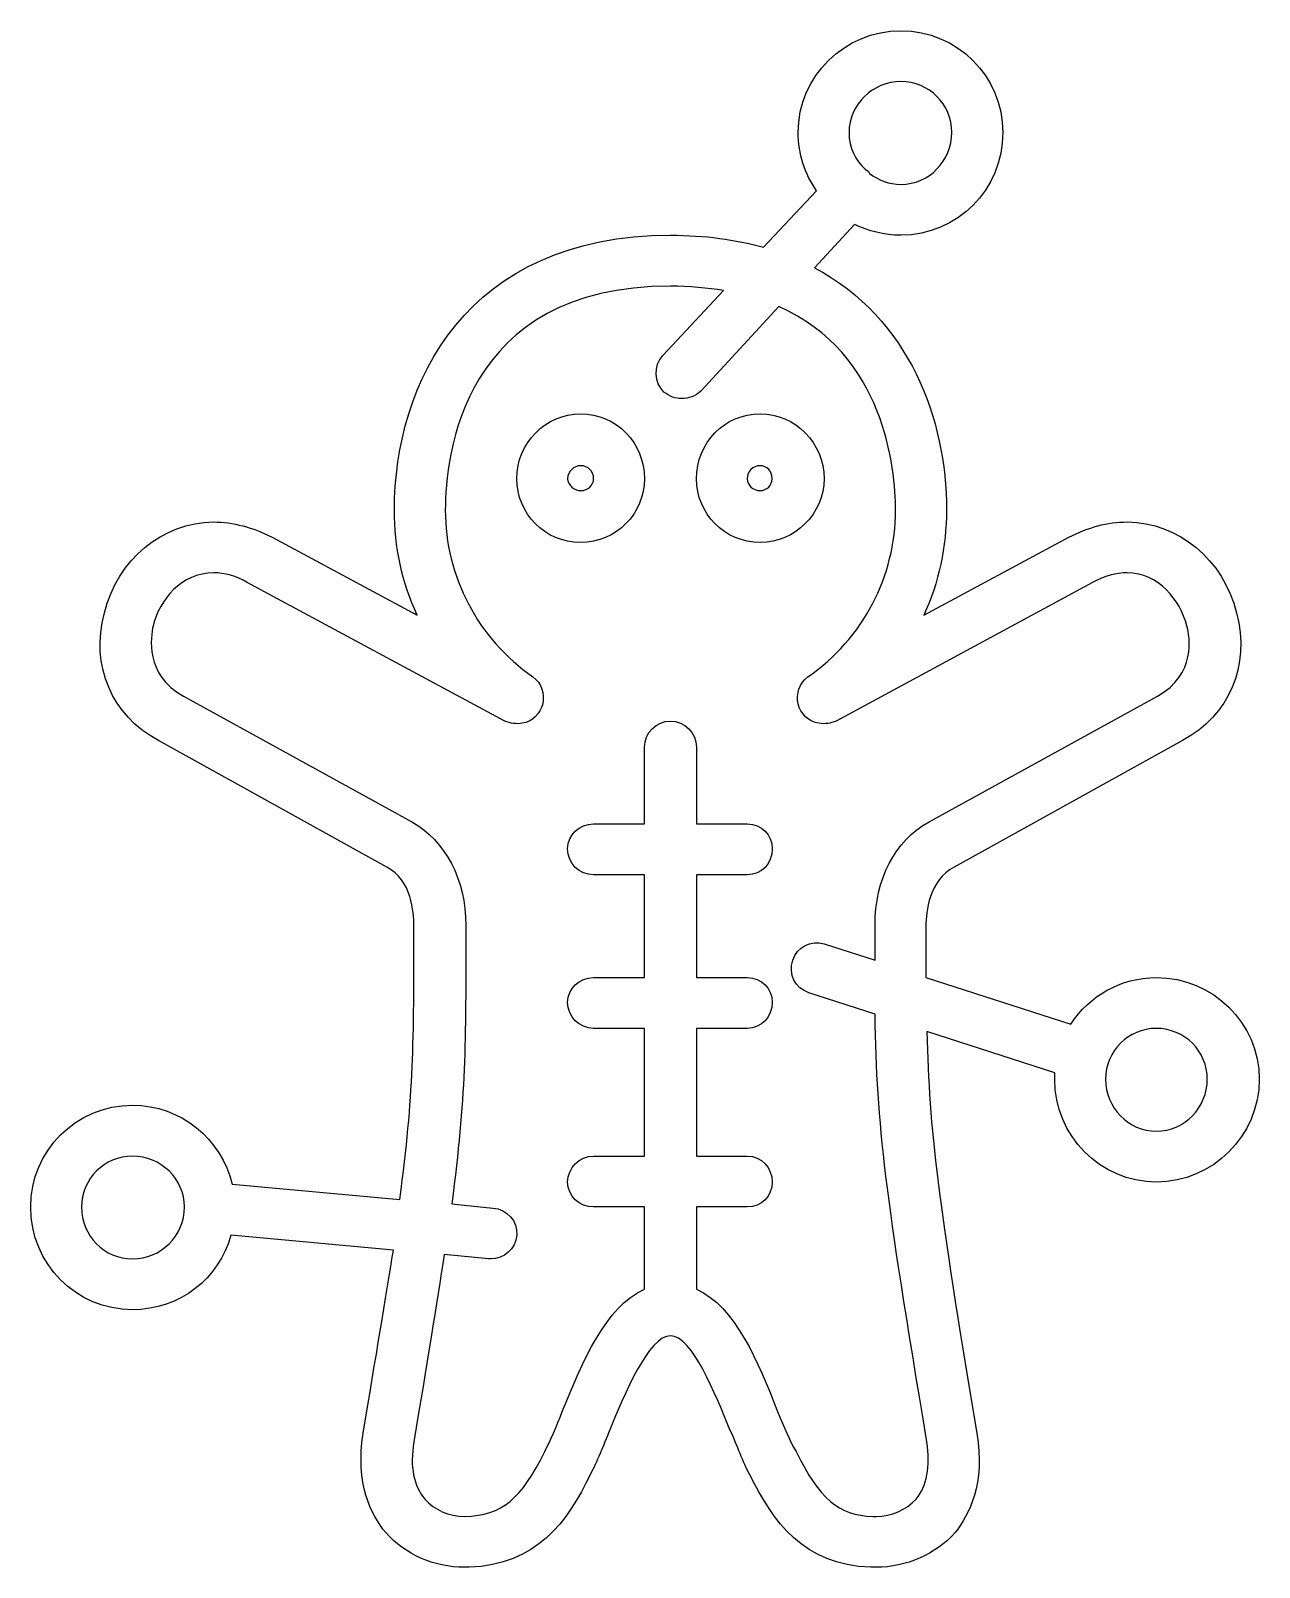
# Model space of a CAD drawing. Header units: centimetres. Extents: x -8.4 to 8.4, y -10.5 to 10.5.
import ezdxf

# ---------------------------------------------------------------- set-up
doc = ezdxf.new("R2010")
doc.units = ezdxf.units.CM
doc.header["$MEASUREMENT"] = 0
doc.layers.add('Layer 1', color=7, linetype='Continuous')

msp = doc.modelspace()

# ---------------------------------------------------------------- linework, layer by layer
at = {"layer": 'Layer 1'}
for points, knots in [([(6.96694, -2.43283), (6.48034, -2.43283), (6.05278, -2.68363), (5.80201, -3.0668), (5.80201, -3.0668), (5.80201, -3.0668), (3.82631, -2.43283), (3.82631, -2.43283), (3.82631, -2.43283), (3.82631, -2.21166), (3.82631, -1.99045), (3.82631, -1.72528), (3.82631, -1.72528), (3.82631, -1.54809), (3.87052, -1.10571), (4.20969, -0.92891), (4.20969, -0.92891), (4.20969, -0.92891), (7.32071, 0.7962), (7.32071, 0.7962), (7.32071, 0.7962), (7.95489, 1.13537), (8.24985, 1.81373), (8.05805, 2.5361), (8.05805, 2.5361), (7.88108, 3.25846), (7.2619, 3.77482), (6.56874, 3.77482), (6.56874, 3.77482), (6.30336, 3.77482), (6.03796, 3.70084), (5.77258, 3.56844), (5.77258, 3.56844), (5.77258, 3.56844), (3.79688, 2.50648), (3.79688, 2.50648), (3.79688, 2.50648), (4.00328, 2.94886), (4.10647, 3.43564), (4.10647, 3.93682), (4.10647, 3.93682), (4.10647, 5.17555), (3.60508, 6.54667), (2.30757, 7.23985), (2.30757, 7.23985), (2.30757, 7.23985), (2.85314, 7.82942), (2.85314, 7.82942), (2.85314, 7.82942), (3.04494, 7.74102), (3.25131, 7.68223), (3.48711, 7.68223), (3.48711, 7.68223), (4.25385, 7.68223), (4.87324, 8.30138), (4.87324, 9.08285), (4.87324, 9.08285), (4.87324, 9.8496), (4.25388, 10.46878), (3.48712, 10.46878), (3.48712, 10.46878), (2.72054, 10.46878), (2.08639, 9.8496), (2.08639, 9.08284), (2.08639, 9.08284), (2.08639, 8.78786), (2.175, 8.52248), (2.337, 8.28658), (2.337, 8.28658), (2.337, 8.28658), (1.61463, 7.51984), (1.61463, 7.51984), (1.61463, 7.51984), (1.23125, 7.62303), (0.81826, 7.68224), (0.34648, 7.68224), (0.34648, 7.68224), (-2.44016, 7.68224), (-3.41351, 5.66196), (-3.41351, 3.93682), (-3.41351, 3.93682), (-3.41351, 3.43565), (-3.31011, 2.94887), (-3.10371, 2.50648), (-3.10371, 2.50648), (-3.10371, 2.50648), (-5.07962, 3.56844), (-5.07962, 3.56844), (-5.07962, 3.56844), (-5.345, 3.70084), (-5.6104, 3.77481), (-5.87578, 3.77481), (-5.87578, 3.77481), (-6.56875, 3.77481), (-7.18811, 3.25845), (-7.36488, 2.53608), (-7.36488, 2.53608), (-7.5567, 1.81371), (-7.26172, 1.13538), (-6.62775, 0.79618), (-6.62775, 0.79618), (-6.62775, 0.79618), (-3.51673, -0.92893), (-3.51673, -0.92893), (-3.51673, -0.92893), (-3.17753, -1.10572), (-3.14795, -1.54808), (-3.14795, -1.7253), (-3.14795, -1.7253), (-3.14795, -3.33241), (-3.14795, -4.01037), (-3.33975, -5.45548), (-3.33975, -5.45548), (-3.33975, -5.45548), (-5.62501, -5.24911), (-5.62501, -5.24911), (-5.62501, -5.24911), (-5.77259, -4.62993), (-6.31817, -4.17276), (-6.98171, -4.17276), (-6.98171, -4.17276), (-7.74847, -4.17273), (-8.36765, -4.79191), (-8.36765, -5.55864), (-8.36765, -5.55864), (-8.36765, -6.34019), (-7.74847, -6.95934), (-6.98171, -6.95934), (-6.98171, -6.95934), (-6.33295, -6.95934), (-5.80199, -6.53177), (-5.6398, -5.94223), (-5.6398, -5.94223), (-5.6398, -5.94223), (-3.42812, -6.14861), (-3.42812, -6.14861), (-3.42812, -6.14861), (-3.53131, -6.79739), (-3.6641, -7.59334), (-3.84108, -8.64048), (-3.84108, -8.64048), (-3.94427, -9.33327), (-3.73789, -9.74644), (-3.53131, -9.99681), (-3.53131, -9.99681), (-3.26593, -10.29201), (-2.88253, -10.4688), (-2.45496, -10.4688), (-2.45496, -10.4688), (-2.45496, -10.4688), (-2.39595, -10.46881), (-2.39595, -10.46881), (-2.39595, -10.46881), (-1.48181, -10.4392), (-1.05422, -9.84966), (-0.74445, -9.20087), (-0.74445, -9.20087), (-0.65605, -9.03847), (-0.56766, -8.8173), (-0.47928, -8.59611), (-0.47928, -8.59611), (-0.28748, -8.12454), (0.05169, -7.31338), (0.34648, -7.31338), (0.34648, -7.31338), (0.64146, -7.31338), (0.96584, -8.12454), (1.15743, -8.59611), (1.15743, -8.59611), (1.26062, -8.8173), (1.33441, -9.03849), (1.42302, -9.20087), (1.42302, -9.20087), (1.7474, -9.84965), (2.16018, -10.4392), (3.07431, -10.46881), (3.07431, -10.46881), (3.07431, -10.46881), (3.1481, -10.46881), (3.1481, -10.46881), (3.1481, -10.46881), (3.5609, -10.46881), (3.95889, -10.29202), (4.22445, -9.99682), (4.22445, -9.99682), (4.41603, -9.74644), (4.63725, -9.33327), (4.51925, -8.64049), (4.51925, -8.64049), (3.98847, -5.45546), (3.87049, -4.52672), (3.8411, -3.16999), (3.8411, -3.16999), (3.8411, -3.16999), (5.581, -3.73038), (5.581, -3.73038), (5.581, -3.73038), (5.581, -3.75996), (5.581, -3.78957), (5.581, -3.81878), (5.581, -3.81878), (5.581, -4.58552), (6.20015, -5.21948), (6.96694, -5.21948), (6.96694, -5.21948), (7.73368, -5.21948), (8.36764, -4.58551), (8.36764, -3.81878), (8.36764, -3.81878), (8.36765, -3.05198), (7.73368, -2.43283), (6.96694, -2.43283)], [0, 0, 0, 0, 0.01851852, 0.01851852, 0.01851852, 0.01851852, 0.03703704, 0.03703704, 0.03703704, 0.03703704, 0.05555556, 0.05555556, 0.05555556, 0.05555556, 0.07407407, 0.07407407, 0.07407407, 0.07407407, 0.09259259, 0.09259259, 0.09259259, 0.09259259, 0.11111111, 0.11111111, 0.11111111, 0.11111111, 0.12962963, 0.12962963, 0.12962963, 0.12962963, 0.14814815, 0.14814815, 0.14814815, 0.14814815, 0.16666667, 0.16666667, 0.16666667, 0.16666667, 0.18518519, 0.18518519, 0.18518519, 0.18518519, 0.2037037, 0.2037037, 0.2037037, 0.2037037, 0.22222222, 0.22222222, 0.22222222, 0.22222222, 0.24074074, 0.24074074, 0.24074074, 0.24074074, 0.25925926, 0.25925926, 0.25925926, 0.25925926, 0.27777778, 0.27777778, 0.27777778, 0.27777778, 0.2962963, 0.2962963, 0.2962963, 0.2962963, 0.31481481, 0.31481481, 0.31481481, 0.31481481, 0.33333333, 0.33333333, 0.33333333, 0.33333333, 0.35185185, 0.35185185, 0.35185185, 0.35185185, 0.37037037, 0.37037037, 0.37037037, 0.37037037, 0.38888889, 0.38888889, 0.38888889, 0.38888889, 0.40740741, 0.40740741, 0.40740741, 0.40740741, 0.42592593, 0.42592593, 0.42592593, 0.42592593, 0.44444444, 0.44444444, 0.44444444, 0.44444444, 0.46296296, 0.46296296, 0.46296296, 0.46296296, 0.48148148, 0.48148148, 0.48148148, 0.48148148, 0.5, 0.5, 0.5, 0.5, 0.51851852, 0.51851852, 0.51851852, 0.51851852, 0.53703704, 0.53703704, 0.53703704, 0.53703704, 0.55555556, 0.55555556, 0.55555556, 0.55555556, 0.57407407, 0.57407407, 0.57407407, 0.57407407, 0.59259259, 0.59259259, 0.59259259, 0.59259259, 0.61111111, 0.61111111, 0.61111111, 0.61111111, 0.62962963, 0.62962963, 0.62962963, 0.62962963, 0.64814815, 0.64814815, 0.64814815, 0.64814815, 0.66666667, 0.66666667, 0.66666667, 0.66666667, 0.68518519, 0.68518519, 0.68518519, 0.68518519, 0.7037037, 0.7037037, 0.7037037, 0.7037037, 0.72222222, 0.72222222, 0.72222222, 0.72222222, 0.74074074, 0.74074074, 0.74074074, 0.74074074, 0.75925926, 0.75925926, 0.75925926, 0.75925926, 0.77777778, 0.77777778, 0.77777778, 0.77777778, 0.7962963, 0.7962963, 0.7962963, 0.7962963, 0.81481481, 0.81481481, 0.81481481, 0.81481481, 0.83333333, 0.83333333, 0.83333333, 0.83333333, 0.85185185, 0.85185185, 0.85185185, 0.85185185, 0.87037037, 0.87037037, 0.87037037, 0.87037037, 0.88888889, 0.88888889, 0.88888889, 0.88888889, 0.90740741, 0.90740741, 0.90740741, 0.90740741, 0.92592593, 0.92592593, 0.92592593, 0.92592593, 0.94444444, 0.94444444, 0.94444444, 0.94444444, 0.96296296, 0.96296296, 0.96296296, 0.96296296, 1, 1, 1, 1]), ([(3.48712, 9.77581), (3.8705, 9.77581), (4.18006, 9.46622), (4.18006, 9.08284), (4.18006, 9.08284), (4.18006, 8.69946), (3.8705, 8.375), (3.48712, 8.375), (3.48712, 8.375), (3.32493, 8.375), (3.17753, 8.43419), (3.05955, 8.52248), (3.05955, 8.52248), (3.05955, 8.52248), (3.04494, 8.55209), (3.04494, 8.55209), (3.04494, 8.55209), (3.04494, 8.55209), (3.00052, 8.58149), (3.00052, 8.58149), (3.00052, 8.58149), (2.86794, 8.69947), (2.77935, 8.87647), (2.77935, 9.08285), (2.77935, 9.08285), (2.77936, 9.46622), (3.10373, 9.77581), (3.48712, 9.77581)], [0, 0, 0, 0, 0.125, 0.125, 0.125, 0.125, 0.25, 0.25, 0.25, 0.25, 0.375, 0.375, 0.375, 0.375, 0.5, 0.5, 0.5, 0.5, 0.625, 0.625, 0.625, 0.625, 0.75, 0.75, 0.75, 0.75, 1, 1, 1, 1]), ([(3.8411, -8.75849), (3.88529, -9.09766), (3.8411, -9.36285), (3.6937, -9.53965), (3.6937, -9.53965), (3.56091, -9.68723), (3.35453, -9.77563), (3.14813, -9.77563), (3.14813, -9.77563), (3.14813, -9.77563), (3.10373, -9.77563), (3.10373, -9.77563), (3.10373, -9.77563), (2.63195, -9.76081), (2.38136, -9.53965), (2.05699, -8.89089), (2.05699, -8.89089), (1.96838, -8.7437), (1.8948, -8.55209), (1.80619, -8.34574), (1.80619, -8.34574), (1.54081, -7.66735), (1.23122, -6.9154), (0.70044, -6.67942), (0.70044, -6.67942), (0.70044, -6.67942), (0.70044, -5.5587), (0.70044, -5.5587), (0.70044, -5.5587), (0.70044, -5.5587), (1.39339, -5.5587), (1.39339, -5.5587), (1.39339, -5.5587), (1.58497, -5.5587), (1.73256, -5.41151), (1.73256, -5.21953), (1.73256, -5.21953), (1.73256, -5.02795), (1.58498, -4.86597), (1.39339, -4.86597), (1.39339, -4.86597), (1.39339, -4.86597), (0.70044, -4.86597), (0.70044, -4.86597), (0.70044, -4.86597), (0.70044, -4.86597), (0.70044, -3.12604), (0.70044, -3.12604), (0.70044, -3.12604), (0.70044, -3.12604), (1.39339, -3.12604), (1.39339, -3.12604), (1.39339, -3.12604), (1.58497, -3.12604), (1.73256, -2.96364), (1.73256, -2.77205), (1.73256, -2.77205), (1.73256, -2.58046), (1.58498, -2.43288), (1.39339, -2.43288), (1.39339, -2.43288), (1.39339, -2.43288), (0.70044, -2.43288), (0.70044, -2.43288), (0.70044, -2.43288), (0.70044, -2.43288), (0.70044, -1.03218), (0.70044, -1.03218), (0.70044, -1.03218), (0.70044, -1.03218), (1.39339, -1.03218), (1.39339, -1.03218), (1.39339, -1.03218), (1.58497, -1.03218), (1.73256, -0.8846), (1.73256, -0.67819), (1.73256, -0.67819), (1.73256, -0.48661), (1.58498, -0.33902), (1.39339, -0.33902), (1.39339, -0.33902), (1.39339, -0.33902), (0.70044, -0.33902), (0.70044, -0.33902), (0.70044, -0.33902), (0.70044, -0.33902), (0.70044, 0.70772), (0.70044, 0.70772), (0.70044, 0.70772), (0.70044, 0.8993), (0.53825, 1.06171), (0.34645, 1.06171), (0.34645, 1.06171), (0.15487, 1.06171), (-0.00732, 0.89931), (-0.00732, 0.70772), (-0.00732, 0.70772), (-0.00732, 0.70772), (-0.00732, -0.33902), (-0.00732, -0.33902), (-0.00732, -0.33902), (-0.00732, -0.33902), (-0.70047, -0.33902), (-0.70047, -0.33902), (-0.70047, -0.33902), (-0.89205, -0.33902), (-1.05424, -0.4866), (-1.05424, -0.67819), (-1.05424, -0.67819), (-1.05424, -0.88459), (-0.89205, -1.03218), (-0.70047, -1.03218), (-0.70047, -1.03218), (-0.70047, -1.03218), (-0.00732, -1.03218), (-0.00732, -1.03218), (-0.00732, -1.03218), (-0.00732, -1.03218), (-0.00732, -2.43288), (-0.00732, -2.43288), (-0.00732, -2.43288), (-0.00732, -2.43288), (-0.70047, -2.43288), (-0.70047, -2.43288), (-0.70047, -2.43288), (-0.89205, -2.43288), (-1.05424, -2.58046), (-1.05424, -2.77205), (-1.05424, -2.77205), (-1.05424, -2.96364), (-0.89205, -3.12604), (-0.70047, -3.12604), (-0.70047, -3.12604), (-0.70047, -3.12604), (-0.00732, -3.12604), (-0.00732, -3.12604), (-0.00732, -3.12604), (-0.00732, -3.12604), (-0.00732, -4.86597), (-0.00732, -4.86597), (-0.00732, -4.86597), (-0.00732, -4.86597), (-0.70047, -4.86597), (-0.70047, -4.86597), (-0.70047, -4.86597), (-0.89205, -4.86597), (-1.05424, -5.02795), (-1.05424, -5.21953), (-1.05424, -5.21953), (-1.05424, -5.41151), (-0.89205, -5.5587), (-0.70047, -5.5587), (-0.70047, -5.5587), (-0.70047, -5.5587), (-0.00732, -5.5587), (-0.00732, -5.5587), (-0.00732, -5.5587), (-0.00732, -5.5587), (-0.00732, -6.67942), (-0.00732, -6.67942), (-0.00732, -6.67942), (-0.5381, -6.91543), (-0.8479, -7.66737), (-1.12804, -8.34574), (-1.12804, -8.34574), (-1.20165, -8.55212), (-1.29004, -8.7437), (-1.36384, -8.89089), (-1.36384, -8.89089), (-1.68822, -9.53967), (-1.93881, -9.76084), (-2.45498, -9.77563), (-2.45498, -9.77563), (-2.67615, -9.77563), (-2.86794, -9.68723), (-3.00055, -9.53965), (-3.00055, -9.53965), (-3.14792, -9.36283), (-3.20693, -9.09766), (-3.14792, -8.75849), (-3.14792, -8.75849), (-2.97113, -7.69653), (-2.83833, -6.87098), (-2.73512, -6.20743), (-2.73512, -6.20743), (-2.73512, -6.20743), (-2.13055, -6.26662), (-2.13055, -6.26662), (-2.13055, -6.26662), (-2.13055, -6.26662), (-2.10115, -6.26662), (-2.10115, -6.26662), (-2.10115, -6.26662), (-1.9242, -6.26662), (-1.76198, -6.1338), (-1.74719, -5.94224), (-1.74719, -5.94224), (-1.73237, -5.75023), (-1.87998, -5.58825), (-2.07157, -5.57346), (-2.07157, -5.57346), (-2.07157, -5.57346), (-2.63196, -5.51464), (-2.63196, -5.51464), (-2.63196, -5.51464), (-2.44016, -4.05472), (-2.44016, -3.36157), (-2.44016, -1.72525), (-2.44016, -1.72525), (-2.44016, -1.09086), (-2.72035, -0.57489), (-3.1775, -0.30973), (-3.1775, -0.30973), (-3.1775, -0.30973), (-6.28855, 1.40096), (-6.28855, 1.40096), (-6.28855, 1.40096), (-6.81933, 1.69576), (-6.73091, 2.21172), (-6.70151, 2.35931), (-6.70151, 2.35931), (-6.6129, 2.7129), (-6.31813, 3.08168), (-5.87575, 3.08168), (-5.87575, 3.08168), (-5.72838, 3.08168), (-5.56619, 3.03768), (-5.41858, 2.94889), (-5.41858, 2.94889), (-5.41858, 2.94889), (-1.90938, 1.0618), (-1.90938, 1.0618), (-1.90938, 1.0618), (-1.83559, 1.03219), (-1.74719, 1.0174), (-1.67358, 1.03219), (-1.67358, 1.03219), (-1.54079, 1.04701), (-1.42278, 1.16498), (-1.39339, 1.29778), (-1.39339, 1.29778), (-1.36381, 1.43018), (-1.408, 1.57776), (-1.526, 1.66616), (-1.526, 1.66616), (-2.27797, 2.18212), (-2.72036, 3.03768), (-2.72036, 3.93684), (-2.72036, 3.93684), (-2.72036, 4.6596), (-2.49917, 6.98907), (0.34648, 6.98907), (0.34648, 6.98907), (0.61186, 6.98907), (0.84784, 6.95946), (1.06906, 6.93028), (1.06906, 6.93028), (1.06906, 6.93028), (0.2433, 6.04554), (0.2433, 6.04554), (0.2433, 6.04554), (0.11069, 5.89796), (0.12532, 5.67676), (0.25812, 5.54397), (0.25812, 5.54397), (0.33191, 5.48518), (0.42031, 5.45557), (0.49389, 5.45557), (0.49389, 5.45557), (0.59729, 5.45557), (0.68569, 5.48518), (0.75948, 5.55876), (0.75948, 5.55876), (0.75948, 5.55876), (1.82101, 6.70909), (1.82101, 6.70909), (1.82101, 6.70909), (3.26614, 6.07472), (3.41351, 4.4972), (3.41351, 3.93684), (3.41351, 3.93684), (3.41351, 3.03771), (2.97113, 2.18215), (2.21918, 1.66616), (2.21918, 1.66616), (2.10118, 1.57776), (2.05699, 1.43018), (2.08636, 1.29778), (2.08636, 1.29778), (2.11576, 1.16499), (2.23376, 1.04698), (2.36655, 1.03219), (2.36655, 1.03219), (2.45495, 1.0174), (2.52874, 1.03219), (2.60256, 1.0618), (2.60256, 1.0618), (2.60256, 1.0618), (6.09696, 2.94889), (6.09696, 2.94889), (6.09696, 2.94889), (6.25915, 3.03768), (6.42134, 3.08168), (6.56871, 3.08168), (6.56871, 3.08168), (6.9963, 3.08168), (7.29129, 2.7129), (7.37987, 2.35931), (7.37987, 2.35931), (7.42406, 2.21173), (7.51248, 1.69573), (6.9817, 1.40096), (6.9817, 1.40096), (6.9817, 1.40096), (3.87046, -0.30973), (3.87046, -0.30973), (3.87046, -0.30973), (3.39868, -0.57492), (3.1333, -1.09089), (3.1333, -1.72525), (3.1333, -1.72525), (3.1333, -1.90204), (3.1333, -2.04963), (3.1333, -2.19682), (3.1333, -2.19682), (3.1333, -2.19682), (2.44033, -1.97563), (2.44033, -1.97563), (2.44033, -1.97563), (2.26335, -1.91684), (2.07174, -2.02005), (2.01255, -2.19682), (2.01255, -2.19682), (1.95376, -2.3884), (2.04216, -2.58039), (2.23374, -2.6392), (2.23374, -2.6392), (2.23374, -2.6392), (3.1333, -2.934), (3.1333, -2.934), (3.1333, -2.934), (3.16271, -4.48232), (3.26614, -5.33748), (3.8411, -8.75849)], [0, 0, 0, 0, 0.01149425, 0.01149425, 0.01149425, 0.01149425, 0.02298851, 0.02298851, 0.02298851, 0.02298851, 0.03448276, 0.03448276, 0.03448276, 0.03448276, 0.04597701, 0.04597701, 0.04597701, 0.04597701, 0.05747126, 0.05747126, 0.05747126, 0.05747126, 0.06896552, 0.06896552, 0.06896552, 0.06896552, 0.08045977, 0.08045977, 0.08045977, 0.08045977, 0.09195402, 0.09195402, 0.09195402, 0.09195402, 0.10344828, 0.10344828, 0.10344828, 0.10344828, 0.11494253, 0.11494253, 0.11494253, 0.11494253, 0.12643678, 0.12643678, 0.12643678, 0.12643678, 0.13793103, 0.13793103, 0.13793103, 0.13793103, 0.14942529, 0.14942529, 0.14942529, 0.14942529, 0.16091954, 0.16091954, 0.16091954, 0.16091954, 0.17241379, 0.17241379, 0.17241379, 0.17241379, 0.18390805, 0.18390805, 0.18390805, 0.18390805, 0.1954023, 0.1954023, 0.1954023, 0.1954023, 0.20689655, 0.20689655, 0.20689655, 0.20689655, 0.2183908, 0.2183908, 0.2183908, 0.2183908, 0.22988506, 0.22988506, 0.22988506, 0.22988506, 0.24137931, 0.24137931, 0.24137931, 0.24137931, 0.25287356, 0.25287356, 0.25287356, 0.25287356, 0.26436782, 0.26436782, 0.26436782, 0.26436782, 0.27586207, 0.27586207, 0.27586207, 0.27586207, 0.28735632, 0.28735632, 0.28735632, 0.28735632, 0.29885057, 0.29885057, 0.29885057, 0.29885057, 0.31034483, 0.31034483, 0.31034483, 0.31034483, 0.32183908, 0.32183908, 0.32183908, 0.32183908, 0.33333333, 0.33333333, 0.33333333, 0.33333333, 0.34482759, 0.34482759, 0.34482759, 0.34482759, 0.35632184, 0.35632184, 0.35632184, 0.35632184, 0.36781609, 0.36781609, 0.36781609, 0.36781609, 0.37931034, 0.37931034, 0.37931034, 0.37931034, 0.3908046, 0.3908046, 0.3908046, 0.3908046, 0.40229885, 0.40229885, 0.40229885, 0.40229885, 0.4137931, 0.4137931, 0.4137931, 0.4137931, 0.42528736, 0.42528736, 0.42528736, 0.42528736, 0.43678161, 0.43678161, 0.43678161, 0.43678161, 0.44827586, 0.44827586, 0.44827586, 0.44827586, 0.45977011, 0.45977011, 0.45977011, 0.45977011, 0.47126437, 0.47126437, 0.47126437, 0.47126437, 0.48275862, 0.48275862, 0.48275862, 0.48275862, 0.49425287, 0.49425287, 0.49425287, 0.49425287, 0.50574713, 0.50574713, 0.50574713, 0.50574713, 0.51724138, 0.51724138, 0.51724138, 0.51724138, 0.52873563, 0.52873563, 0.52873563, 0.52873563, 0.54022989, 0.54022989, 0.54022989, 0.54022989, 0.55172414, 0.55172414, 0.55172414, 0.55172414, 0.56321839, 0.56321839, 0.56321839, 0.56321839, 0.57471264, 0.57471264, 0.57471264, 0.57471264, 0.5862069, 0.5862069, 0.5862069, 0.5862069, 0.59770115, 0.59770115, 0.59770115, 0.59770115, 0.6091954, 0.6091954, 0.6091954, 0.6091954, 0.62068966, 0.62068966, 0.62068966, 0.62068966, 0.63218391, 0.63218391, 0.63218391, 0.63218391, 0.64367816, 0.64367816, 0.64367816, 0.64367816, 0.65517241, 0.65517241, 0.65517241, 0.65517241, 0.66666667, 0.66666667, 0.66666667, 0.66666667, 0.67816092, 0.67816092, 0.67816092, 0.67816092, 0.68965517, 0.68965517, 0.68965517, 0.68965517, 0.70114943, 0.70114943, 0.70114943, 0.70114943, 0.71264368, 0.71264368, 0.71264368, 0.71264368, 0.72413793, 0.72413793, 0.72413793, 0.72413793, 0.73563218, 0.73563218, 0.73563218, 0.73563218, 0.74712644, 0.74712644, 0.74712644, 0.74712644, 0.75862069, 0.75862069, 0.75862069, 0.75862069, 0.77011494, 0.77011494, 0.77011494, 0.77011494, 0.7816092, 0.7816092, 0.7816092, 0.7816092, 0.79310345, 0.79310345, 0.79310345, 0.79310345, 0.8045977, 0.8045977, 0.8045977, 0.8045977, 0.81609195, 0.81609195, 0.81609195, 0.81609195, 0.82758621, 0.82758621, 0.82758621, 0.82758621, 0.83908046, 0.83908046, 0.83908046, 0.83908046, 0.85057471, 0.85057471, 0.85057471, 0.85057471, 0.86206897, 0.86206897, 0.86206897, 0.86206897, 0.87356322, 0.87356322, 0.87356322, 0.87356322, 0.88505747, 0.88505747, 0.88505747, 0.88505747, 0.89655172, 0.89655172, 0.89655172, 0.89655172, 0.90804598, 0.90804598, 0.90804598, 0.90804598, 0.91954023, 0.91954023, 0.91954023, 0.91954023, 0.93103448, 0.93103448, 0.93103448, 0.93103448, 0.94252874, 0.94252874, 0.94252874, 0.94252874, 0.95402299, 0.95402299, 0.95402299, 0.95402299, 0.96551724, 0.96551724, 0.96551724, 0.96551724, 0.97701149, 0.97701149, 0.97701149, 0.97701149, 1, 1, 1, 1]), ([(-0.87724, 5.24916), (-1.34923, 5.24916), (-1.74722, 4.85117), (-1.74722, 4.36442), (-1.74722, 4.36442), (-1.74722, 3.89285), (-1.36384, 3.49447), (-0.87724, 3.49447), (-0.87724, 3.49447), (-0.39067, 3.49447), (-0.00729, 3.89285), (-0.00729, 4.36442), (-0.00729, 4.36442), (-0.00729, 4.85118), (-0.39067, 5.24916), (-0.87724, 5.24916)], [0, 0, 0, 0, 0.2, 0.2, 0.2, 0.2, 0.4, 0.4, 0.4, 0.4, 0.6, 0.6, 0.6, 0.6, 1, 1, 1, 1]), ([(2.44037, 4.36442), (2.44037, 4.85117), (2.0422, 5.24916), (1.57042, 5.24916), (1.57042, 5.24916), (1.08385, 5.24916), (0.70047, 4.85117), (0.70047, 4.36442), (0.70047, 4.36442), (0.70047, 3.89285), (1.08385, 3.49447), (1.57042, 3.49447), (1.57042, 3.49447), (2.0422, 3.49444), (2.44037, 3.89283), (2.44037, 4.36442)], [0, 0, 0, 0, 0.2, 0.2, 0.2, 0.2, 0.4, 0.4, 0.4, 0.4, 0.6, 0.6, 0.6, 0.6, 1, 1, 1, 1]), ([(-0.87724, 4.20242), (-0.96564, 4.20242), (-1.05422, 4.276), (-1.05422, 4.36442), (-1.05422, 4.36442), (-1.05422, 4.46761), (-0.96561, 4.54161), (-0.87724, 4.54161), (-0.87724, 4.54161), (-0.77408, 4.54161), (-0.70045, 4.46761), (-0.70045, 4.36442), (-0.70045, 4.36442), (-0.70044, 4.276), (-0.77408, 4.20242), (-0.87724, 4.20242)], [0, 0, 0, 0, 0.2, 0.2, 0.2, 0.2, 0.4, 0.4, 0.4, 0.4, 0.6, 0.6, 0.6, 0.6, 1, 1, 1, 1]), ([(1.57042, 4.20242), (1.46705, 4.20242), (1.39344, 4.276), (1.39344, 4.36442), (1.39344, 4.36442), (1.39344, 4.46761), (1.46705, 4.54161), (1.57042, 4.54161), (1.57042, 4.54161), (1.65882, 4.54161), (1.73261, 4.46761), (1.73261, 4.36442), (1.73261, 4.36442), (1.73261, 4.276), (1.65882, 4.20242), (1.57042, 4.20242)], [0, 0, 0, 0, 0.2, 0.2, 0.2, 0.2, 0.4, 0.4, 0.4, 0.4, 0.6, 0.6, 0.6, 0.6, 1, 1, 1, 1]), ([(6.96694, -4.52669), (6.58356, -4.52669), (6.27397, -4.20231), (6.27397, -3.81874), (6.27397, -3.81874), (6.27397, -3.43557), (6.58356, -3.12595), (6.96694, -3.12595), (6.96694, -3.12595), (7.35029, -3.12595), (7.65988, -3.43554), (7.65988, -3.81874), (7.65988, -3.81874), (7.65989, -4.20234), (7.3503, -4.52669), (6.96694, -4.52669)], [0, 0, 0, 0, 0.2, 0.2, 0.2, 0.2, 0.4, 0.4, 0.4, 0.4, 0.6, 0.6, 0.6, 0.6, 1, 1, 1, 1]), ([(-6.98171, -6.26662), (-7.36488, -6.26662), (-7.67468, -5.95703), (-7.67468, -5.55865), (-7.67468, -5.55865), (-7.67468, -5.17548), (-7.36488, -4.86589), (-6.98171, -4.86589), (-6.98171, -4.86589), (-6.59817, -4.86589), (-6.27376, -5.17545), (-6.27376, -5.55865), (-6.27376, -5.55865), (-6.27376, -5.95703), (-6.59817, -6.26662), (-6.98171, -6.26662)], [0, 0, 0, 0, 0.2, 0.2, 0.2, 0.2, 0.4, 0.4, 0.4, 0.4, 0.6, 0.6, 0.6, 0.6, 1, 1, 1, 1])]:
    msp.add_open_spline(points, degree=3, knots=knots, dxfattribs=at)

doc.saveas('drawing.dxf')
